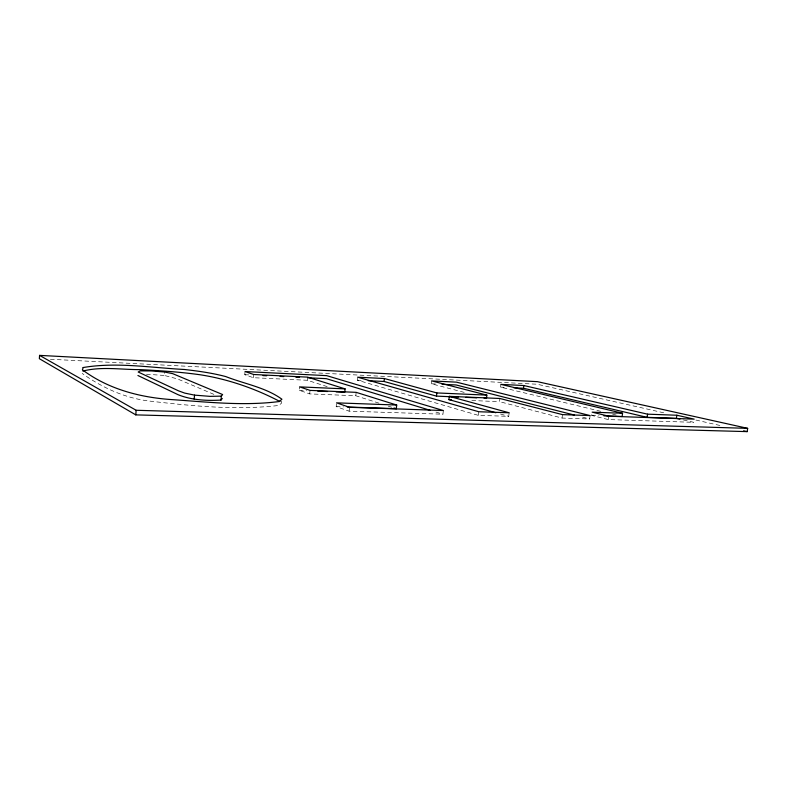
<?xml version="1.0" encoding="UTF-8"?>
<svg xmlns="http://www.w3.org/2000/svg" width="787" height="787" viewBox="0 0 787 787"><rect width="100%" height="100%" fill="white"/><g stroke="black" fill="none" stroke-linecap="round" stroke-linejoin="round"><path stroke-width="0.59" stroke-dasharray="3.94 2.95" d="M213.897 394.376L177.469 378.911L164.385 375.458L164.66 372.044M327.185 386.624L307.274 380.269L253.345 377.711L244.757 374.701L245.032 371.543M253.345 377.711L253.63 374.494M281.746 401.154L281.569 403.072L278.903 405.443C235.854 410.489 192.028 405.984 149.127 401.026C124.749 398.065 101.985 387.568 82.173 373.412M378.96 403.16L355.813 395.763L309.704 393.903L299.326 390.322L299.65 386.889M307.274 380.269L307.569 377.14M309.704 393.903L310.039 390.391M443.347 410.529L442.953 414.208L349.123 411.178L336.177 406.633L336.541 402.846M349.123 411.178L349.507 407.302M509.14 412.782L508.727 416.333L478.358 415.359L357.318 380.17L357.613 377.189M355.813 395.763L356.147 392.339M464.212 392.388L431.394 383.771L431.699 380.908M478.358 415.359L478.762 411.739M600.688 411.306L500.581 387.135L500.896 384.381M590.093 415.566L589.679 418.959L562.046 418.064L499.529 401.655L499.893 398.488M562.046 418.064L562.459 414.621M683.372 419.943L693.77 422.324L608.243 419.56L591.726 415.438L592.139 412.152M608.243 419.56L608.666 416.205M146.431 374.228L164.385 375.458M336.177 406.633L343.535 406.889M591.726 415.438L599.025 415.693M471.816 400.534L499.529 401.655M299.326 390.322L306.694 390.637M244.757 374.701L250.846 374.996M357.318 380.17L363.397 380.465M431.394 383.771L437.277 384.056M500.581 387.135L504.201 387.312M50.388 359.256L537.128 384.233L664.838 413.047M695.865 420.042L722.132 425.964M612.611 414.188L616.182 415.044M582.587 417.149L589.679 418.959M500.522 414.041L508.727 416.333M435.949 412.073L442.953 414.208M388.217 406.112L391.69 407.223"/><path stroke-width="1.18" d="M39.576 355.38L39.35 358.695L135.787 414.877L747.188 431.62L747.65 428.344L537.432 381.665L39.576 355.38L136.141 410.273L747.65 428.344M135.787 414.877L136.141 410.273M194.182 399.117L194.517 395.123L184.719 393.097L178.482 390.824L138.178 372.005L140.263 370.874L151.311 370.933L164.66 372.044L172.648 373.638L222.623 394.553L221.334 396.136L220.99 400.081C206.617 400.888 191.664 400.14 178.167 394.74L137.912 375.497M347.224 407.007L396.323 408.699L396.697 405.039L336.541 402.846L349.507 407.302L443.347 410.529L326.635 375.635L245.032 371.543L253.63 374.494L307.569 377.14L345.09 388.876L344.755 392.241L336.157 391.877M458.437 397.051L436.48 396.127L384.056 381.469L384.361 378.527L357.613 377.189L478.762 411.739L509.14 412.782L449.269 396.353L448.915 399.609L495.83 412.732M436.48 396.127L436.824 392.929L384.361 378.527M449.269 396.353L499.893 398.488L562.459 414.621L590.093 415.566L456.43 382.148L431.699 380.908L486.838 395.123L486.494 398.232L484.054 398.133M679.899 419.146L676.436 418.359L647.13 417.346L523.503 388.247L523.827 385.532L500.896 384.381L622.547 413.264L622.143 416.49L603.895 415.861M647.13 417.346L647.544 414.169L523.827 385.532M676.436 418.359L676.85 415.241L694.193 419.146L608.666 416.205L592.139 412.152L622.547 413.264M220.99 400.081L222.288 398.438M82.881 371.07C101.572 366.27 121.306 369.713 140.361 369.624C160.43 370.687 180.498 371.985 200.41 374.809C228.033 379.118 255.431 388.63 279.946 401.527M221.334 396.136L209.991 396.363L194.517 395.123M647.544 414.169L676.85 415.241M448.915 399.609L451.325 399.707M317.741 391.1L327.569 391.513M465.756 397.356L476.735 397.819M345.09 388.876L299.65 386.889L310.039 390.391L356.147 392.339L396.697 405.039M436.824 392.929L486.838 395.123M263.025 375.586L266.675 375.763M280.074 376.412L283.723 376.589M295.902 377.189L299.552 377.367M308.081 377.78L326.339 378.665L430.125 410.302M368.257 380.701L384.056 381.469M441.989 384.292L456.126 384.971L574.313 415.044M513.852 387.784L523.503 388.247M743.607 430.814L747.188 431.62M394.002 407.961L396.323 408.699M83.137 367.539L82.428 369.811C107.849 388.886 139.053 397.209 170.326 399.501C206.479 401.931 243.163 406.19 279.257 401.527L281.923 399.225C265.74 387.381 244.393 383.908 225.82 376.589C212.234 372.999 198.294 371.051 184.355 369.487C150.819 367.706 116.437 361.872 83.137 367.539"/></g></svg>
